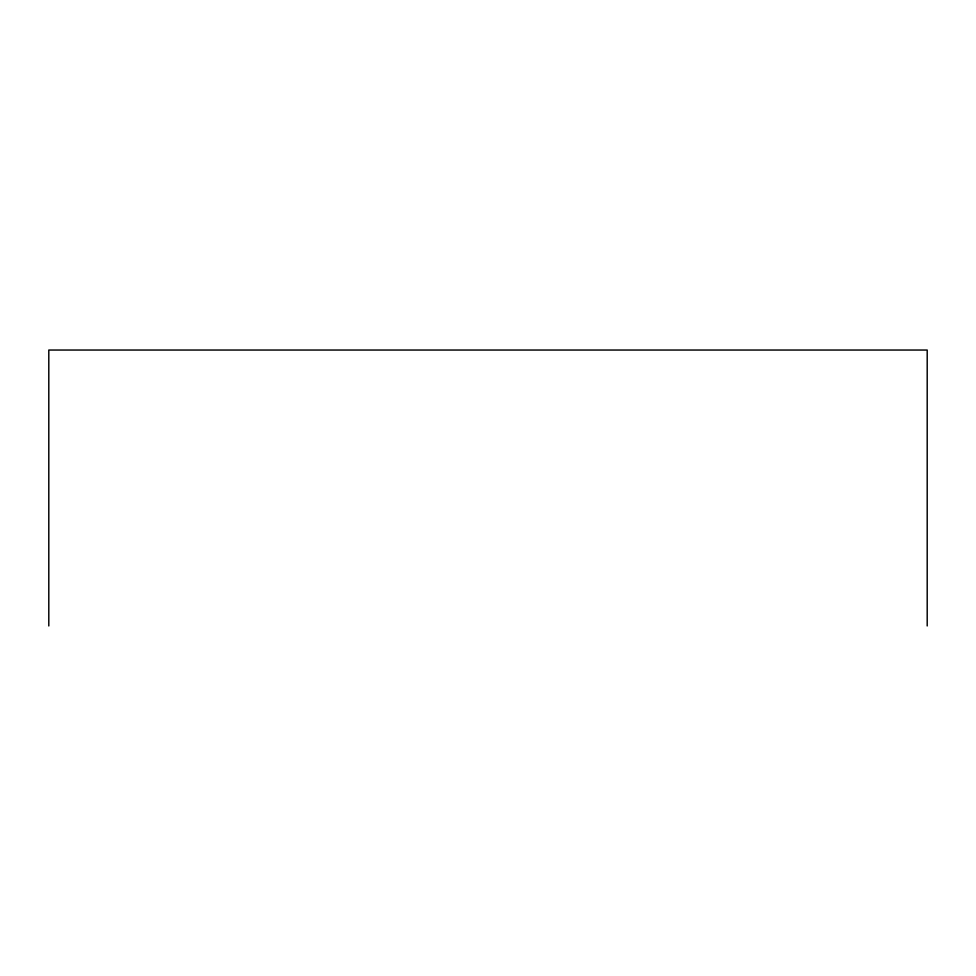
<?xml version="1.0" encoding="UTF-8"?>
<svg xmlns="http://www.w3.org/2000/svg" width="976" height="976" viewBox="0 0 976 976"><rect width="100%" height="100%" fill="white"/><g stroke="black" fill="none" stroke-linecap="round" stroke-linejoin="round"><path stroke-width="1.46" d="M927.2 625.958L927.2 350.042L48.8 350.042L48.8 625.958"/></g></svg>
